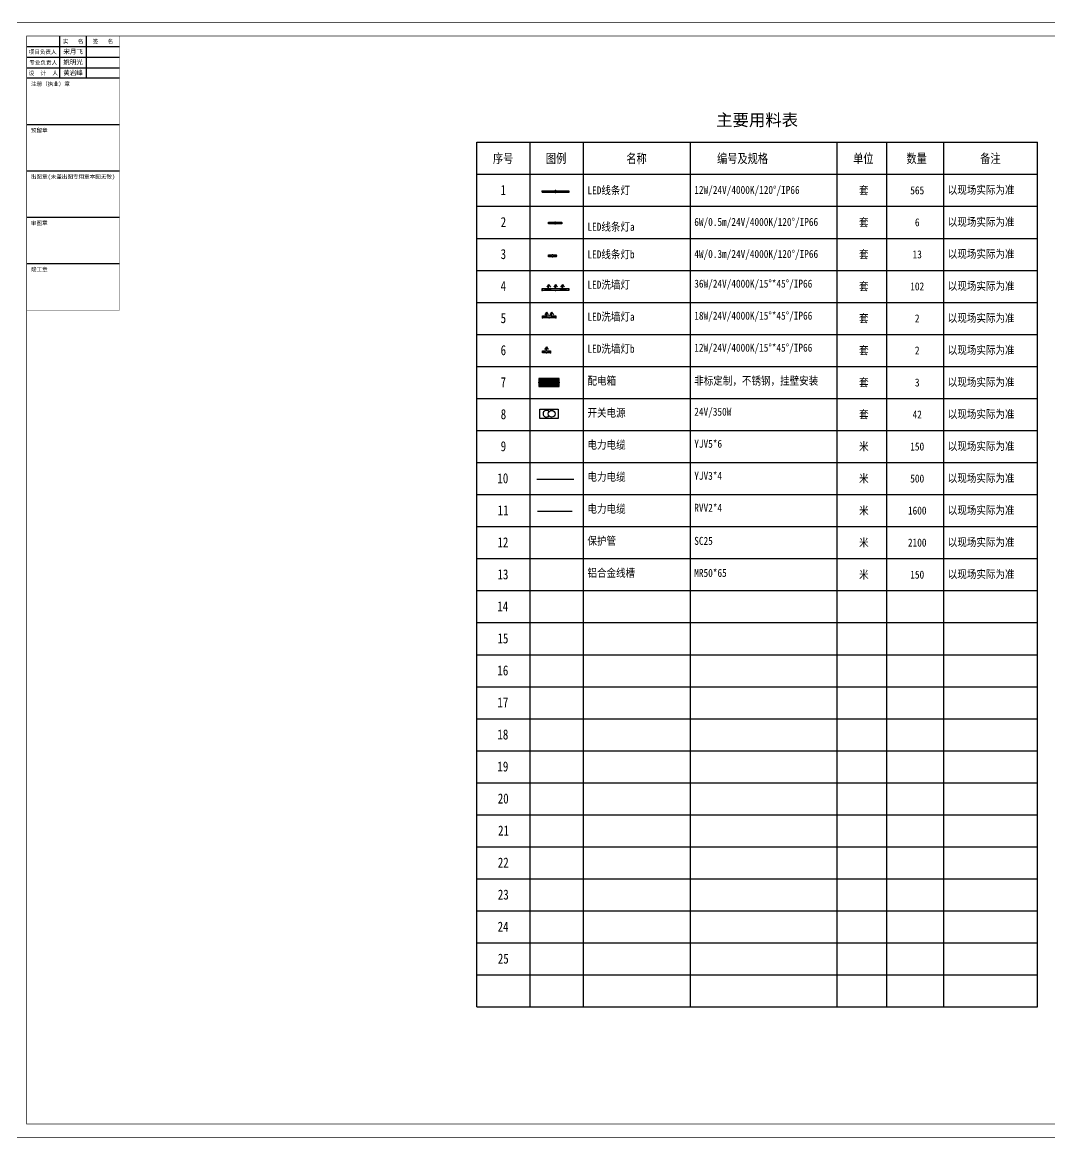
# Model space of a CAD drawing. Header units: millimetres. Extents: x 127372 to 484122, y -11543 to 72607.
# Drawn here: x 247966 to 325434, y -11543 to 72607 of the extents above; entities that cross this region are included whole.
import ezdxf
from ezdxf.enums import TextEntityAlignment as Align

# ---------------------------------------------------------------- set-up
doc = ezdxf.new("R2010")
doc.units = ezdxf.units.MM
doc.linetypes.add('DASH', pattern=[0.35, 0.25, -0.1])
doc.layers.get('Defpoints').update_dxf_attribs({"color": 210})
for name, color, linetype in [('0 @ 1', 7, 'Continuous'), ('0-cxFrame', 155, 'Continuous'), ('BZ_文本', 4, 'Continuous'), ('EQUIP-照明', 3, 'Continuous'), ('EQUIP-箱柜', 3, 'Continuous'), ('qianming', 155, 'Continuous'), ('照明-灯具', 3, 'Continuous'), ('配电', 8, 'Continuous')]:
    doc.layers.add(name, color=color, linetype=linetype)
doc.layers.add('0-cxText', color=131, linetype='Continuous', lineweight=25)
doc.styles.add('_TEL_DIM', font='SIMPLEX', dxfattribs={"width": 0.8, "height": 3.5, "bigfont": 'HZTXT'})
doc.styles.add('cx_biaoti', font='')
doc.styles.add('cx_tuming', font='simhei.ttf')
doc.styles.add('cx_tuqian1', font='')
doc.styles.add('MtXpl_', font='')
doc.styles.add('TG_LINETYPE', font='SIMPLEX', dxfattribs={"width": 0.8, "height": 3, "bigfont": 'HZTXT'})
doc.styles.add('仿宋', font='simfang.ttf', dxfattribs={"width": 0.85})
doc.styles.add('图框宋体', font='', dxfattribs={"width": 0.75})
doc.styles.add('宋体', font='', dxfattribs={"width": 0.8, "height": 3.5})
doc.styles.add('黑体', font='simhei.ttf', dxfattribs={"height": 12})
doc.styles.get('cx_biaoti').set_extended_font_data('SimSun')
doc.styles.get('cx_tuqian1').set_extended_font_data('SimSun')
doc.styles.get('MtXpl_').set_extended_font_data('SimSun')
doc.styles.get('图框宋体').set_extended_font_data('SimSun')
doc.styles.get('宋体').set_extended_font_data('SimSun')
doc.linetypes.add('灯带', pattern='A,0.4,-0.9,["线条1",TG_LINETYPE,S=0.1,R=0,X=-0.8,Y=-0.15],0', length=1.3)

# ---------------------------------------------------------------- blocks, each defined once
blk = doc.blocks.new('12ZA')
at = {"color": 3}
for p, q in [((11454727, 202786), (11455727, 202786)), ((11454727, 202712), (11454727, 202786)), ((11454727, 202712), (11454727, 202737)), ((11455727, 202712), (11454727, 202712)), ((11454812, 202763), (11454871, 202763)), ((11454812, 202734), (11454812, 202763)), ((11454871, 202734), (11454812, 202734)), ((11454871, 202763), (11454871, 202734)), ((11454969, 202763), (11455028, 202763)), ((11454969, 202734), (11454969, 202763)), ((11455028, 202734), (11454969, 202734)), ((11455028, 202763), (11455028, 202734)), ((11455126, 202763), (11455185, 202763)), ((11455126, 202734), (11455126, 202763)), ((11455185, 202734), (11455126, 202734)), ((11455185, 202763), (11455185, 202734)), ((11455283, 202763), (11455342, 202763)), ((11455283, 202734), (11455283, 202763)), ((11455342, 202734), (11455283, 202734)), ((11455342, 202763), (11455342, 202734)), ((11455439, 202763), (11455499, 202763)), ((11455439, 202734), (11455439, 202763)), ((11455499, 202734), (11455439, 202734)), ((11455499, 202763), (11455499, 202734)), ((11455596, 202763), (11455656, 202763)), ((11455596, 202734), (11455596, 202763)), ((11455656, 202734), (11455596, 202734)), ((11455656, 202763), (11455656, 202734)), ((11455727, 202712), (11455727, 202786)), ((11455727, 202737), (11455727, 202712))]:
    blk.add_line(p, q, dxfattribs=at)
for p in [(11454727, 202749), (11454727, 202749), (11454727, 202749), (11455227, 202786), (11455227, 202786), (11455227, 202786), (11455227, 202712), (11455227, 202712), (11455227, 202712), (11455727, 202749), (11455727, 202749), (11455727, 202749), (11455727, 202749), (11455727, 202749)]:
    blk.add_point(p, dxfattribs=at)
at = {"color": 3, "style": '_TEL_DIM', "flags": 1}
for tag in ['REMARK', 'A']:
    blk.add_attdef(tag, text='', height=0.01, dxfattribs=at).set_placement((11455227, 202712), align=Align.MIDDLE_CENTER)
blk = doc.blocks.new('$equip_U$00000141(SEELE-PC)')
at = {"color": 8}
for p in [(-1, 0), (0, 0.074), (0, -0.074), (1, -0.024)]:
    blk.add_point(p, dxfattribs=at)
at = {"color": 8, "xscale": 0.002, "yscale": 0.002, "zscale": 0.002}
blk.add_blockref('12ZA', (-22910.454, -405.497), dxfattribs=at)
at = {"color": 7, "style": '_TEL_DIM', "flags": 1}
for tag in ['A', 'REMARK']:
    blk.add_attdef(tag, text='', height=0.00002, dxfattribs=at).set_placement((0, 0), align=Align.MIDDLE_CENTER)
blk = doc.blocks.new('$equip_U$00000080(LAPTOP-0UNQ9FSO)')
at = {"color": 4}
blk.add_blockref('$equip_U$00000141(SEELE-PC)', (1, 0.074), dxfattribs=at)
at = {"color": 7, "style": '_TEL_DIM', "flags": 1}
for tag in ['A', 'REMARK']:
    blk.add_attdef(tag, text='', height=0.00002, dxfattribs=at).set_placement((0, 0), align=Align.MIDDLE_CENTER)
blk = doc.blocks.new('12z7')
at = {"color": 3}
blk.add_lwpolyline([(12024483, 121558), (12024983, 121483), (12025483, 121558)], dxfattribs=at)
for p in [(12024483, 121520), (12024983, 121483), (12024984, 121558), (12025483, 121520)]:
    blk.add_point(p, dxfattribs=at)
at = {"layer": '照明-灯具', "color": 3}
for p, q in [((12024726, 121707), (12024659, 121607)), ((12024726, 121558), (12024726, 121707)), ((12024726, 121707), (12024792, 121607)), ((12024984, 121707), (12024917, 121607)), ((12024984, 121558), (12024984, 121707)), ((12024984, 121707), (12025050, 121607)), ((12025242, 121707), (12025175, 121607)), ((12025242, 121558), (12025242, 121707)), ((12025242, 121707), (12025308, 121607))]:
    blk.add_line(p, q, dxfattribs=at)
blk.add_lwpolyline([(12024483, 121558), (12025483, 121558), (12025483, 121483), (12024483, 121483)], close=True, dxfattribs=at)
for p in [(12024483, 121520), (12024483, 121483), (12024983, 121558), (12024984, 121558)]:
    blk.add_point(p, dxfattribs=at)
at = {"layer": '照明-灯具', "color": 3, "style": '_TEL_DIM', "flags": 1}
for tag in ['A', 'REMARK']:
    blk.add_attdef(tag, text='', height=0.01, dxfattribs=at).set_placement((12024984, 121558), align=Align.MIDDLE_CENTER)
blk = doc.blocks.new('$equip_U$00000150(SEELE-PC)')
at = {"color": 8}
for p in [(0, 0), (-1, -0.075), (0, -0.15), (1, -0.075)]:
    blk.add_point(p, dxfattribs=at)
at = {"color": 8, "xscale": 0.002, "yscale": 0.002, "zscale": 0.002}
blk.add_blockref('12z7', (-24049.967, -243.115), dxfattribs=at)
at = {"color": 7, "style": '_TEL_DIM', "flags": 1}
for tag in ['A', 'REMARK']:
    blk.add_attdef(tag, text='', height=0.00002, dxfattribs=at).set_placement((0, 0), align=Align.MIDDLE_CENTER)
blk = doc.blocks.new('$equip_U$00000075(LAPTOP-0UNQ9FSO)')
at = {"color": 4, "linetype": '灯带'}
blk.add_blockref('$equip_U$00000150(SEELE-PC)', (1, 0.15), dxfattribs=at)
at = {"color": 7, "style": '_TEL_DIM', "flags": 1}
for tag in ['A', 'REMARK']:
    blk.add_attdef(tag, text='', height=0.00002, dxfattribs=at).set_placement((0, 0), align=Align.MIDDLE_CENTER)
blk = doc.blocks.new('$equip_U$00000142(SEELE-PC)')
at = {"color": 3}
for p, q in [((-0.5, -0.074), (-0.5, 0.074)), ((-0.5, 0.074), (0.5, 0.074)), ((-0.331, -0.03), (-0.331, 0.029)), ((-0.331, 0.029), (-0.212, 0.029)), ((-0.212, 0.029), (-0.212, -0.03)), ((-0.017, -0.03), (-0.017, 0.029)), ((-0.017, 0.029), (0.102, 0.029)), ((0.102, 0.029), (0.102, -0.03)), ((0.297, -0.03), (0.297, 0.029)), ((0.297, 0.029), (0.416, 0.029)), ((0.416, 0.029), (0.416, -0.03)), ((0.5, -0.074), (0.5, 0.074)), ((-0.5, -0.074), (-0.5, -0.024)), ((-0.5, -0.074), (-0.5, -0.024)), ((0.5, -0.074), (-0.5, -0.074)), ((0.5, -0.074), (-0.5, -0.074)), ((-0.212, -0.03), (-0.331, -0.03)), ((0.102, -0.03), (-0.017, -0.03)), ((0.416, -0.03), (0.297, -0.03)), ((0.5, -0.024), (0.5, -0.074)), ((0.5, -0.024), (0.5, -0.074))]:
    blk.add_line(p, q, dxfattribs=at)
at = {"color": 8}
for p in [(-0.5, 0), (0, 0.074), (0.5, 0), (0, -0.074)]:
    blk.add_point(p, dxfattribs=at)
at = {"color": 7, "style": '_TEL_DIM', "flags": 1}
for tag in ['A', 'REMARK']:
    blk.add_attdef(tag, text='', height=0.00002, dxfattribs=at).set_placement((0, 0), align=Align.MIDDLE_CENTER)
blk = doc.blocks.new('$equip_U$00000081(LAPTOP-0UNQ9FSO)')
at = {"color": 4}
blk.add_blockref('$equip_U$00000142(SEELE-PC)', (0.5, 0.074), dxfattribs=at)
at = {"color": 7, "style": '_TEL_DIM', "flags": 1}
for tag in ['A', 'REMARK']:
    blk.add_attdef(tag, text='', height=0.00002, dxfattribs=at).set_placement((0, 0), align=Align.MIDDLE_CENTER)
blk = doc.blocks.new('az6')
at = {"color": 3}
for p, q in [((11456875, 202786), (11457175, 202786)), ((11456875, 202712), (11456875, 202786)), ((11456875, 202712), (11456875, 202737)), ((11456875, 202712), (11456875, 202737)), ((11457175, 202712), (11456875, 202712)), ((11457175, 202712), (11456875, 202712)), ((11456924, 202763), (11456983, 202763)), ((11456924, 202734), (11456924, 202763)), ((11456983, 202734), (11456924, 202734)), ((11456983, 202763), (11456983, 202734)), ((11457081, 202763), (11457140, 202763)), ((11457081, 202734), (11457081, 202763)), ((11457140, 202734), (11457081, 202734)), ((11457140, 202763), (11457140, 202734)), ((11457175, 202712), (11457175, 202786))]:
    blk.add_line(p, q, dxfattribs=at)
blk = doc.blocks.new('$equip_U$00000143(SEELE-PC)')
at = {"color": 8}
for p in [(-0.3, 0), (0, 0.074), (0.3, 0), (0, -0.074)]:
    blk.add_point(p, dxfattribs=at)
at = {"layer": '0 @ 1', "color": 8, "xscale": 0.002, "yscale": 0.002, "zscale": 0.002}
blk.add_blockref('az6', (-22914.05, -405.497), dxfattribs=at)
at = {"color": 7, "style": '_TEL_DIM', "flags": 1}
for tag in ['A', 'REMARK']:
    blk.add_attdef(tag, text='', height=0.00002, dxfattribs=at).set_placement((0, 0), align=Align.MIDDLE_CENTER)
blk = doc.blocks.new('$equip_U$00000082(LAPTOP-0UNQ9FSO)')
at = {"color": 4}
blk.add_blockref('$equip_U$00000143(SEELE-PC)', (0.3, 0.074), dxfattribs=at)
at = {"color": 7, "style": '_TEL_DIM', "flags": 1}
for tag in ['A', 'REMARK']:
    blk.add_attdef(tag, text='', height=0.00002, dxfattribs=at).set_placement((0, 0), align=Align.MIDDLE_CENTER)
blk = doc.blocks.new('146x')
at = {"color": 3}
blk.add_lwpolyline([(12025517, 121565), (12025767, 121490), (12026017, 121565)], dxfattribs=at)
for p in [(12025517, 121527), (12025767, 121565), (12025767, 121490), (12026017, 121527), (12026017, 121527)]:
    blk.add_point(p, dxfattribs=at)
at = {"layer": '照明-灯具', "color": 3}
for p, q in [((12025673, 121711), (12025607, 121611)), ((12025673, 121711), (12025739, 121611)), ((12025673, 121565), (12025673, 121711)), ((12025861, 121711), (12025795, 121611)), ((12025861, 121565), (12025861, 121711)), ((12025861, 121711), (12025927, 121611))]:
    blk.add_line(p, q, dxfattribs=at)
blk.add_lwpolyline([(12025517, 121565), (12026017, 121565), (12026017, 121490), (12025517, 121490)], close=True, dxfattribs=at)
for p in [(12025517, 121527), (12025517, 121527), (12025517, 121490), (12025517, 121490), (12025767, 121565), (12025767, 121565), (12025767, 121490), (12026017, 121527), (12026017, 121527), (12026017, 121490)]:
    blk.add_point(p, dxfattribs=at)
at = {"layer": '照明-灯具', "color": 3, "style": '_TEL_DIM', "flags": 1}
for tag, p in [('A', (12025767, 121565)), ('REMARK', (12025767, 121565)), ('REMARK', (12025767, 121490)), ('A', (12025767, 121490))]:
    blk.add_attdef(tag, text='', height=0.01, dxfattribs=at).set_placement(p, align=Align.MIDDLE_CENTER)
blk = doc.blocks.new('$equip_U$00000151(SEELE-PC)')
at = {"color": 8}
for p in [(0, 0), (-0.5, -0.075), (0, -0.15), (0.5, -0.075)]:
    blk.add_point(p, dxfattribs=at)
at = {"color": 8, "xscale": 0.002, "yscale": 0.002, "zscale": 0.002}
blk.add_blockref('146x', (-24051.534, -243.13), dxfattribs=at)
at = {"color": 7, "style": '_TEL_DIM', "flags": 1}
for tag in ['A', 'REMARK']:
    blk.add_attdef(tag, text='', height=0.00002, dxfattribs=at).set_placement((0, 0), align=Align.MIDDLE_CENTER)
blk = doc.blocks.new('$equip_U$00000076(LAPTOP-0UNQ9FSO)')
at = {"color": 4}
blk.add_blockref('$equip_U$00000151(SEELE-PC)', (0.5, 0.15), dxfattribs=at)
at = {"color": 7, "style": '_TEL_DIM', "flags": 1}
for tag in ['A', 'REMARK']:
    blk.add_attdef(tag, text='', height=0.00002, dxfattribs=at).set_placement((0, 0), align=Align.MIDDLE_CENTER)
blk = doc.blocks.new('2134z')
at = {"color": 3}
blk.add_lwpolyline([(12026076, 121565), (12026226, 121490), (12026376, 121565)], dxfattribs=at)
for p in [(12026226, 121565), (12026226, 121490), (12026376, 121527)]:
    blk.add_point(p, dxfattribs=at)
at = {"layer": '照明-灯具', "color": 3}
for p, q in [((12026226, 121711), (12026160, 121611)), ((12026226, 121565), (12026226, 121711)), ((12026226, 121711), (12026292, 121611)), ((12026076, 121565), (12026376, 121565)), ((12026076, 121490), (12026076, 121565)), ((12026376, 121490), (12026076, 121490)), ((12026376, 121565), (12026376, 121490))]:
    blk.add_line(p, q, dxfattribs=at)
for p in [(12026226, 121565), (12026226, 121490), (12026376, 121527), (12026376, 121490)]:
    blk.add_point(p, dxfattribs=at)
at = {"layer": '照明-灯具', "color": 3, "style": '_TEL_DIM', "flags": 1}
for tag in ['A', 'REMARK']:
    blk.add_attdef(tag, text='', height=0.01, dxfattribs=at).set_placement((12026226, 121565), align=Align.MIDDLE_CENTER)
blk = doc.blocks.new('$equip_U$00000152(SEELE-PC)')
at = {"color": 8}
for p in [(0.001, 0), (-0.299, -0.075), (0.001, -0.15), (0.301, -0.075)]:
    blk.add_point(p, dxfattribs=at)
at = {"color": 8, "xscale": 0.002, "yscale": 0.002, "zscale": 0.002}
blk.add_blockref('2134z', (-24052.451, -243.13), dxfattribs=at)
at = {"color": 7, "style": '_TEL_DIM', "flags": 1}
for tag in ['A', 'REMARK']:
    blk.add_attdef(tag, text='', height=0.00002, dxfattribs=at).set_placement((0, 0), align=Align.MIDDLE_CENTER)
blk = doc.blocks.new('$equip_U$00000077(LAPTOP-0UNQ9FSO)')
at = {"color": 4, "linetype": '灯带'}
blk.add_blockref('$equip_U$00000152(SEELE-PC)', (0.299, 0.15), dxfattribs=at)
at = {"color": 7, "style": '_TEL_DIM', "flags": 1}
for tag in ['A', 'REMARK']:
    blk.add_attdef(tag, text='', height=0.00002, dxfattribs=at).set_placement((0, 0), align=Align.MIDDLE_CENTER)
blk = doc.blocks.new('*X13')
at = {"color": 0}
for p, q in [((-250, 33), (-83, 200)), ((-250, 68), (-118, 200)), ((-250, 104), (-154, 200)), ((-250, 139), (-189, 200)), ((-250, 174), (-224, 200)), ((-247, 0), (-47, 200)), ((-212, 0), (-12, 200)), ((-177, 0), (23, 200)), ((-141, 0), (59, 200)), ((-106, 0), (94, 200)), ((-71, 0), (129, 200)), ((-35, 0), (165, 200)), ((0, 0), (200, 200)), ((35, 0), (235, 200)), ((71, 0), (250, 179)), ((106, 0), (250, 144)), ((141, 0), (250, 109)), ((177, 0), (250, 73)), ((212, 0), (250, 38)), ((247, 0), (250, 3))]:
    blk.add_line(p, q, dxfattribs=at)
blk = doc.blocks.new('$equip$00002943')
for p, q in [((-0.75, 0.6), (-0.75, 0)), ((0.75, 0.6), (-0.75, 0.6)), ((-0.75, 0), (0.75, 0)), ((0.75, 0), (0.75, 0.6))]:
    blk.add_line(p, q)
for points, const_width in [([(-0.75, 0.3), (0.75, 0.3)], 0.6), ([(-0.75, 0.6), (-0.75, 0), (0.75, 0), (0.75, 0.6), (-0.75, 0.6), (-0.75, 0)], 0.04)]:
    blk.add_lwpolyline(points, dxfattribs=dict(const_width=const_width))
for p in [(-0.75, 0.3), (0, 0.6), (0, 0), (0.75, 0.3)]:
    blk.add_point(p)
at = {"xscale": 0.00300000000061118, "yscale": 0.00300000000061118, "zscale": 0.00300000000061118}
blk.add_blockref('*X13', (0, 0), dxfattribs=at)
at = {"color": 7, "style": '_TEL_DIM', "flags": 1}
for tag in ['A', 'REMARK']:
    blk.add_attdef(tag, text='', height=0.00002, dxfattribs=at).set_placement((0, 0), align=Align.MIDDLE_CENTER)
blk = doc.blocks.new('KG')
at = {"layer": '配电', "color": 1}
blk.add_lwpolyline([(1622009, 928567), (1622734, 928567), (1622734, 928193), (1622009, 928193)], close=True, dxfattribs=at)
blk.add_circle((1622481, 928385), 133, dxfattribs=at)
blk.add_arc((1622271, 928385), 133, 38.2136, 321.7864, dxfattribs=at)
blk = doc.blocks.new('$equip_U$00000085(LAPTOP-0UNQ9FSO)')
at = {"linetype": 'DASH', "xscale": 0.001885714285714286, "yscale": 0.001885714285714286, "zscale": 0.001885714285714286}
blk.add_blockref('KG', (-3058.645, -1750.307), dxfattribs=at)
at = {"color": 7, "style": '_TEL_DIM', "flags": 1}
for tag in ['A', 'REMARK']:
    blk.add_attdef(tag, text='', height=0.00002, dxfattribs=at).set_placement((0, 0), align=Align.MIDDLE_CENTER)
blk = doc.blocks.new('zjcx_lan_xinxi(Dragon)')
for p, q in [((7000, -3200), (0, -3200)), ((7000, -6700), (0, -6700)), ((7000, -10200), (0, -10200)), ((7000, -13700), (0, -13700)), ((7000, -17200), (0, -17200))]:
    blk.add_line(p, q)
at = {"const_width": 25}
blk.add_lwpolyline([(0, -20700), (7000, -20700), (7000, 0), (0, 0)], close=True, dxfattribs=at)
for points in [[(2500, -3200), (2500, 0)], [(4500, -3200), (4500, 0)], [(0, -800), (7000, -800)], [(0, -1600), (7000, -1600)], [(0, -2400), (7000, -2400)]]:
    blk.add_lwpolyline(points)
for points in [[(7000, -3200), (7000, 0)], [(0, -3200), (7000, -3200)], [(0, -20700), (7000, -20700), (7000, -3200)], [(0, -20700), (7000, -20700)]]:
    blk.add_lwpolyline(points, dxfattribs=at)
at = {"style": '图框宋体'}
for s, p in [('实   名', (3500, -400)), ('签   名', (5750, -400)), ('项目负责人', (1204, -1200)), ('专业负责人', (1250, -2000)), ('设  计  人', (1250, -2800))]:
    blk.add_text(s, height=300, dxfattribs=at).set_placement(p, align=Align.MIDDLE)
for s, p in [('注册（执业）章', (318, -3771)), ('预留章', (318, -7271)), ('出图章(未盖出图专用章本图无效)', (318, -10771)), ('审图章', (318, -14271)), ('竣工章', (318, -17771))]:
    blk.add_text(s, height=300, dxfattribs=at).set_placement(p)
blk = doc.blocks.new('T-信息(Dragon)')
at = {"layer": '0-cxFrame'}
blk.add_blockref('zjcx_lan_xinxi(Dragon)', (0, 0), dxfattribs=at)
at = {"layer": 'qianming', "color": 3, "style": 'cx_biaoti'}
for s, p in [('宋月飞', (3497, -1185)), ('姚明光', (3497, -1985)), ('黄岩峰', (3497, -2785))]:
    blk.add_text(s, height=350, dxfattribs=at).set_placement(p, align=Align.MIDDLE_CENTER)
blk = doc.blocks.new('TK22.A0 L(Dragon)')
at = {"layer": '0-cxFrame', "color": 7, "const_width": 0.5}
blk.add_lwpolyline([(0, 0), (-1189, 0), (-1189, 841), (0, 841)], close=True, dxfattribs=at)
at = {"layer": '0-cxFrame', "const_width": 0.5}
blk.add_lwpolyline([(-80, 10), (-1169, 10), (-1169, 831), (-80, 831)], close=True, dxfattribs=at)
at = {"layer": '0-cxFrame', "xscale": 0.01, "yscale": 0.01, "zscale": 0.01}
blk.add_blockref('T-信息(Dragon)', (-1169, 831), dxfattribs=at)
at = {"style": '黑体', "flags": 4}
blk.add_attdef('图幅', text='', height=3.3, dxfattribs=at).set_placement((-40, 3), align=Align.RIGHT)
at = {"layer": '0-cxText', "flags": 4}
for tag, height, style, p in [('建设单位', 3.5, 'cx_tuming', (-45, 240)), ('项目名称', 3.5, 'cx_tuming', (-45, 210)), ('子项名称', 3.5, 'cx_tuming', (-45, 180)), ('工程编号', 3.3, 'cx_tuqian1', (-35, 165)), ('图名1', 3.5, 'cx_tuming', (-45, 87)), ('图名2', 3.5, 'cx_tuming', (-45, 79)), ('图名3', 3.5, 'cx_tuming', (-45, 71)), ('出图日期', 3.3, 'cx_tuqian1', (-39, 60)), ('专业', 3.3, 'cx_tuqian1', (-55, 52)), ('图号', 3.3, 'cx_tuqian1', (-55, 44)), ('版次', 3.3, 'cx_tuqian1', (-20, 44))]:
    blk.add_attdef(tag, text='', height=height, dxfattribs=dict(at, style=style)).set_placement(p, align=Align.MIDDLE)
at = {"layer": 'Defpoints', "color": 6, "flags": 4}
for tag, height, style, p in [('tufu', 3.3, '黑体', (-12, 12)), ('dwfname', 4, 'cx_tuqian1', (-80, 3))]:
    blk.add_attdef(tag, text='', height=height, dxfattribs=dict(at, style=style)).set_placement(p, align=Align.RIGHT)

msp = doc.modelspace()

# ---------------------------------------------------------------- linework, layer by layer
at = {"color": 0}
for p, q in [((282235, 63557), (324518, 63557)), ((282235, -1681), (282235, 63557)), ((282235, 63557), (315080, 63557)), ((282235, 63557), (315080, 63557)), ((282235, 35831), (282235, 63557)), ((286262, -1681), (286262, 63557)), ((290289, -1681), (290289, 63557)), ((298342, -1681), (298342, 63557)), ((309405, -1681), (309405, 63557)), ((313155, -1681), (313155, 63557)), ((317459, -1681), (317459, 63557)), ((324518, -1681), (324518, 63557)), ((282235, 61141), (324518, 61141)), ((282235, 58724), (324518, 58724)), ((282235, 56308), (324518, 56308)), ((282235, 53892), (324518, 53892)), ((282235, 51476), (324518, 51476)), ((282235, 49060), (324518, 49060)), ((282235, 46643), (324518, 46643)), ((282235, 44227), (324518, 44227)), ((282235, 41811), (324518, 41811)), ((282235, 39395), (324518, 39395)), ((282235, 36979), (324518, 36979)), ((282235, 34562), (324518, 34562)), ((282235, 32146), (324518, 32146)), ((282235, 29730), (324518, 29730)), ((282235, 27314), (324518, 27314)), ((282235, 24898), (324518, 24898)), ((282235, 22481), (324518, 22481)), ((282235, 20065), (324518, 20065)), ((282235, 17649), (324518, 17649)), ((282235, 15233), (324518, 15233)), ((282235, 12817), (324518, 12817)), ((282235, 10400), (324518, 10400)), ((282235, 7984), (324518, 7984)), ((282235, 5568), (324518, 5568)), ((282235, 3152), (324518, 3152)), ((282235, 736), (324518, 736)), ((282235, -1681), (324518, -1681))]:
    msp.add_line(p, q, dxfattribs=at)
at = {"layer": '照明-灯具', "color": 1, "ltscale": 500}
msp.add_lwpolyline([(286752, 38129), (289557, 38129)], dxfattribs=at)
at = {"layer": '照明-灯具', "color": 6, "ltscale": 500}
msp.add_lwpolyline([(286802, 35727), (289432, 35727)], dxfattribs=at)

# ---------------------------------------------------------------- block references
at = {"layer": '0-cxFrame', "xscale": 100, "yscale": 100, "zscale": 100}
msp.add_blockref('TK22.A0 L(Dragon)', (365197, -11518), dxfattribs=at)
at = {"layer": 'EQUIP-照明', "color": 8, "xscale": 1006.748105918077, "yscale": 1006.748105918077, "zscale": 1006.748105918077, "rotation": 180}
msp.add_blockref('$equip_U$00000080(LAPTOP-0UNQ9FSO)', (289173, 59906), dxfattribs=at)
at = {"layer": 'EQUIP-照明', "color": 1, "ltscale": 500, "xscale": 1006.748105918077, "yscale": 1006.748105918077, "zscale": 1006.748105918077}
for name, p in [('$equip_U$00000081(LAPTOP-0UNQ9FSO)', (287640, 57392)), ('$equip_U$00000082(LAPTOP-0UNQ9FSO)', (287640, 54906)), ('$equip_U$00000076(LAPTOP-0UNQ9FSO)', (287182, 50303)), ('$equip_U$00000077(LAPTOP-0UNQ9FSO)', (287182, 47668)), ('$equip_U$00000085(LAPTOP-0UNQ9FSO)', (286984, 42713))]:
    msp.add_blockref(name, p, dxfattribs=at)
at = {"layer": 'EQUIP-照明', "color": 8, "xscale": 1006.748105918077, "yscale": 1006.748105918077, "zscale": 1006.748105918077}
msp.add_blockref('$equip_U$00000075(LAPTOP-0UNQ9FSO)', (287166, 52384), dxfattribs=at)
at = {"layer": 'EQUIP-箱柜', "ltscale": 500, "xscale": 1006.748105918077, "yscale": 1006.748105918077, "zscale": 1006.748105918077}
msp.add_blockref('$equip$00002943', (287680, 45136), dxfattribs=at)

# ---------------------------------------------------------------- texts
at = {"color": 0, "style": 'MtXpl_', "width": 0.8}
for s, height, p in [('序号', 704.7, (283453, 61984)), ('图例', 704.7, (287447, 61986)), ('名称', 704.7, (293509, 61981)), ('编号及规格', 704.7, (300352, 61984)), ('单位', 704.7, (310609, 61983)), ('数量', 704.7, (314636, 61986)), ('备注', 704.7, (320192, 61983)), ('1', 755, (284027, 59577)), ('2', 755, (284037, 57161)), ('3', 755, (284034, 54745)), ('4', 755, (284032, 52329)), ('5', 755, (284034, 49913)), ('6', 755, (284034, 47496)), ('7', 755, (284030, 45080)), ('8', 755, (284039, 42664)), ('9', 755, (284037, 40248)), ('10', 755.1, (283789, 37832)), ('11', 755.1, (283811, 35415)), ('12', 755.1, (283794, 32999)), ('13', 755.1, (283794, 30583)), ('14', 755.1, (283782, 28167)), ('15', 755.1, (283794, 25751)), ('16', 755.1, (283789, 23334)), ('17', 755.1, (283792, 20918)), ('18', 755.1, (283792, 18502)), ('19', 755.1, (283791, 16086)), ('20', 755.1, (283816, 13670)), ('21', 755.1, (283838, 11253)), ('22', 755.1, (283821, 8837)), ('23', 755.1, (283821, 6421)), ('24', 755.1, (283809, 4005)), ('25', 755.1, (283821, 1589))]:
    msp.add_text(s, height=height, dxfattribs=at).set_placement(p)
at = {"color": 4, "style": '宋体', "flags": 8}
msp.add_attdef('主要用料表', text='主要用料表', height=906.1, dxfattribs=at).set_placement((303376, 65253), align=Align.MIDDLE)
at = {"layer": 'BZ_文本', "style": '仿宋', "width": 0.85}
for s, height, p in [('LED线条灯', 604, (290581, 59932)), ('12W/24V/4000K/120°/IP66', 604.05, (298635, 59963)), ('以现场实际为准', 604, (317752, 59963)), ('LED线条灯a', 604, (290581, 57179)), ('6W/0.5m/24V/4000K/120°/IP66', 604.05, (298635, 57547)), ('以现场实际为准', 604, (317752, 57547)), ('LED线条灯b', 604, (290581, 55100)), ('4W/0.3m/24V/4000K/120°/IP66', 604.05, (298635, 55130)), ('以现场实际为准', 604, (317752, 55130)), ('LED洗墙灯', 604, (290581, 52811)), ('36W/24V/4000K/15°*45°/IP66', 604.05, (298635, 52892)), ('以现场实际为准', 604, (317752, 52714)), ('LED洗墙灯a', 604, (290581, 50395)), ('18W/24V/4000K/15°*45°/IP66', 604.05, (298635, 50475)), ('以现场实际为准', 604, (317752, 50298)), ('LED洗墙灯b', 604, (290581, 47979)), ('12W/24V/4000K/15°*45°/IP66', 604.05, (298635, 48059)), ('以现场实际为准', 604, (317752, 47882)), ('配电箱', 604, (290581, 45563)), ('非标定制，不锈钢，挂壁安装', 604.05, (298635, 45563)), ('以现场实际为准', 604, (317752, 45466)), ('开关电源', 604, (290581, 43146)), ('24V/350W', 604, (298635, 43227)), ('以现场实际为准', 604, (317752, 43049)), ('电力电缆', 604, (290581, 40730)), ('YJV5*6', 604, (298635, 40811)), ('以现场实际为准', 604, (317752, 40633)), ('YJV3*4', 604, (298635, 38394)), ('电力电缆', 604, (290581, 38314)), ('以现场实际为准', 604, (317752, 38217)), ('电力电缆', 604, (290581, 35898)), ('RVV2*4', 604, (298635, 35978)), ('以现场实际为准', 604, (317752, 35801)), ('保护管', 604, (290581, 33482)), ('SC25', 604, (298635, 33482)), ('以现场实际为准', 604, (317752, 33385)), ('铝合金线槽', 604, (290581, 31065)), ('MR50*65', 604, (298635, 31065)), ('以现场实际为准', 604, (317752, 30968))]:
    msp.add_text(s, height=height, dxfattribs=at).set_placement(p, align=Align.MIDDLE_LEFT)
for s, p in [('套', (311419, 59932)), ('565', (315446, 59932)), ('套', (311419, 57516)), ('6', (315446, 57516)), ('套', (311419, 55100)), ('13', (315446, 55100)), ('套', (311419, 52684)), ('102', (315446, 52684)), ('套', (311419, 50268)), ('2', (315446, 50268)), ('套', (311419, 47851)), ('2', (315446, 47851)), ('套', (311419, 45435)), ('3', (315446, 45435)), ('套', (311419, 43019)), ('42', (315446, 43019)), ('米', (311419, 40603)), ('150', (315446, 40603)), ('米', (311419, 38187)), ('500', (315446, 38187)), ('米', (311419, 35770)), ('1600', (315446, 35770)), ('米', (311419, 33354)), ('2100', (315446, 33354)), ('米', (311419, 30938)), ('150', (315446, 30938))]:
    msp.add_text(s, height=604, dxfattribs=at).set_placement(p, align=Align.MIDDLE_CENTER)

doc.saveas('drawing.dxf')
